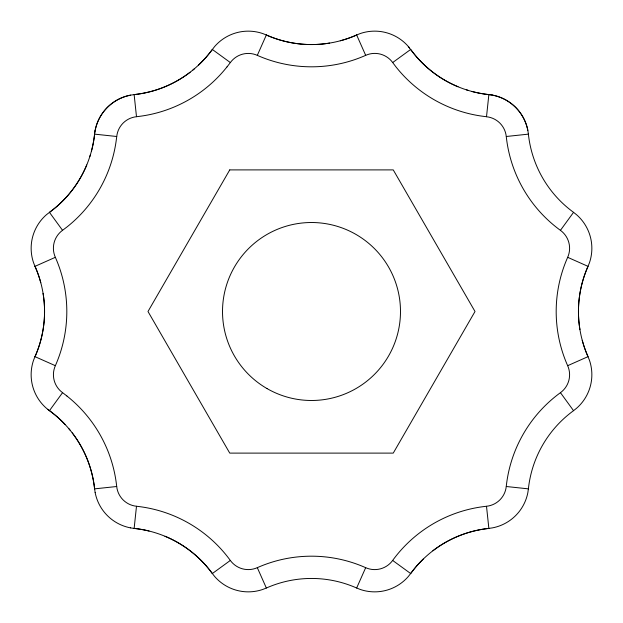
<?xml version="1.0" encoding="UTF-8"?>
<svg xmlns="http://www.w3.org/2000/svg" width="623" height="623" viewBox="0 0 623 623"><rect width="100%" height="100%" fill="white"/><g stroke="black" fill="none" stroke-linecap="round" stroke-linejoin="round"><path stroke-width="0.93" d="M66.918 396.026A133.423 133.423 0 0 1 116.345 483.518L116.711 486.508A22.148 22.148 0 0 0 136.492 506.25L134.14 528.413A111.229 111.229 0 0 1 212.334 573.549L214.678 576.516A44.521 44.521 0 0 0 262.844 589.413L266.356 588.026A111.322 111.322 0 0 1 356.652 588.011L360.156 589.42A44.521 44.521 0 0 0 408.314 576.509L410.674 573.549A111.322 111.322 0 0 1 423.227 559.088M136.492 506.265A133.587 133.587 0 0 1 230.331 560.451A22.155 22.155 0 0 0 257.315 567.662A133.587 133.587 0 0 1 365.678 567.678A22.155 22.155 0 0 0 392.654 560.435A133.587 133.587 0 0 1 486.508 506.265A22.155 22.155 0 0 0 506.25 486.508A133.587 133.587 0 0 1 560.451 392.669A22.155 22.155 0 0 0 567.662 365.685A133.587 133.587 0 0 1 567.678 257.322A22.155 22.155 0 0 0 560.435 230.346A133.587 133.587 0 0 1 506.265 136.492A22.163 22.163 0 0 0 486.508 116.75L488.86 94.587A111.322 111.322 0 0 1 471.806 91.433M226.974 66.918A133.423 133.423 0 0 1 139.482 116.345L136.492 116.711A22.155 22.155 0 0 0 116.75 136.492L116.353 139.482A133.509 133.509 0 0 1 66.934 226.998L62.541 230.323A22.124 22.124 0 0 0 55.346 257.307A133.852 133.852 0 0 1 55.354 365.693A22.132 22.132 0 0 0 62.565 392.646L66.934 396.01M95.14 130.402L94.291 136.632A111.252 111.252 0 0 1 53.103 209.562L46.484 214.678A44.506 44.506 0 0 0 33.595 262.836L34.974 266.356A111.322 111.322 0 0 1 40.768 282.702M582.24 340.298A111.322 111.322 0 0 0 588.011 356.652L589.42 360.156A44.521 44.521 0 0 1 576.509 408.314L573.549 410.674A111.322 111.322 0 0 0 528.39 488.86L527.86 492.598A44.521 44.521 0 0 1 492.598 527.845L488.86 528.413A111.322 111.322 0 0 0 432.876 550.771M43.065 293.378A111.322 111.322 0 0 1 34.989 356.652L33.58 360.156A44.506 44.506 0 0 0 46.491 408.314L53.103 413.438M257.33 55.307L266.356 34.974A111.322 111.322 0 0 0 329.622 43.065M356.644 588.026L365.67 567.701M486.516 116.711L483.518 116.353A133.509 133.509 0 0 1 396.002 66.934L392.685 62.541A22.124 22.124 0 0 0 365.693 55.346A133.852 133.852 0 0 1 257.307 55.354A22.132 22.132 0 0 0 230.354 62.565L226.998 66.934M65.166 424.543A111.322 111.322 0 0 0 49.458 410.658L62.541 392.685M560.459 230.315L573.549 212.334A111.322 111.322 0 0 1 528.39 134.14L527.86 130.402A44.521 44.521 0 0 0 492.598 95.155M209.562 53.103L214.678 46.484A44.506 44.506 0 0 1 262.836 33.595L266.356 34.974M392.685 62.541L410.674 49.451A111.322 111.322 0 0 0 458.03 86.753M230.315 560.459L212.334 573.549A111.322 111.322 0 0 0 164.97 536.247M34.974 266.356L55.307 257.33M567.701 365.67L588.026 356.644A111.229 111.229 0 0 1 588.026 266.356L589.42 262.844A44.521 44.521 0 0 0 576.509 214.686L573.549 212.334M340.298 40.768A111.322 111.322 0 0 0 356.652 34.989L360.156 33.58A44.506 44.506 0 0 1 408.314 46.491L413.438 53.103A111.252 111.252 0 0 0 486.368 94.307L492.598 95.14M130.402 95.14L136.639 94.299A111.182 111.182 0 0 0 209.546 53.095M506.289 136.492L528.413 134.14M116.711 486.508L94.595 488.86A111.322 111.322 0 0 0 72.229 432.868M116.711 136.492L94.587 134.14A111.322 111.322 0 0 1 91.433 151.194M506.289 486.508L528.413 488.86M488.86 94.587L490.737 94.821A44.474 44.474 0 0 1 527.821 130.409M130.402 527.86L134.14 528.413A111.322 111.322 0 0 1 149.092 531.022M567.701 257.33L588.026 266.356A111.322 111.322 0 0 0 579.935 329.622M34.974 356.644L55.307 365.67M230.315 62.541L212.334 49.451A111.322 111.322 0 0 1 198.457 65.166M392.685 560.459L410.674 573.549A111.229 111.229 0 0 1 488.86 528.413L486.508 506.289M47.94 409.529L49.451 410.666M408.322 46.484L409.529 47.94M560.459 392.685L573.549 410.674M62.541 230.323L49.451 212.334A111.322 111.322 0 0 0 86.753 164.97M356.644 34.974L365.67 55.307M257.33 567.701L266.356 588.026M95.14 492.598L94.299 486.361A111.182 111.182 0 0 0 53.095 413.454M136.492 116.711L134.14 94.595A111.322 111.322 0 0 0 190.132 72.229M356.66 35.013A111.54 111.54 0 0 1 266.34 35.013M468.309 90.436A111.322 111.322 0 0 1 466.572 89.891M68.803 428.624A111.322 111.322 0 0 1 69.971 430.018M35.013 266.34A111.54 111.54 0 0 1 35.013 356.66M194.376 68.803A111.322 111.322 0 0 1 192.982 69.971M90.436 154.691A111.322 111.322 0 0 1 89.891 156.428M130.402 527.845A44.521 44.521 0 0 1 95.155 492.598M94.836 132.271A44.474 44.474 0 0 1 130.409 95.179A44.521 44.521 0 0 0 95.155 130.402M229.747 169.9L147.994 311.5L229.747 453.108L393.253 453.108L475.014 311.5L393.253 169.9L229.747 169.9M267.01 388.565A88.988 88.988 0 0 0 400.488 311.5A88.988 88.988 0 0 0 267.01 234.435A88.988 88.988 0 0 0 267.01 388.565"/></g></svg>
